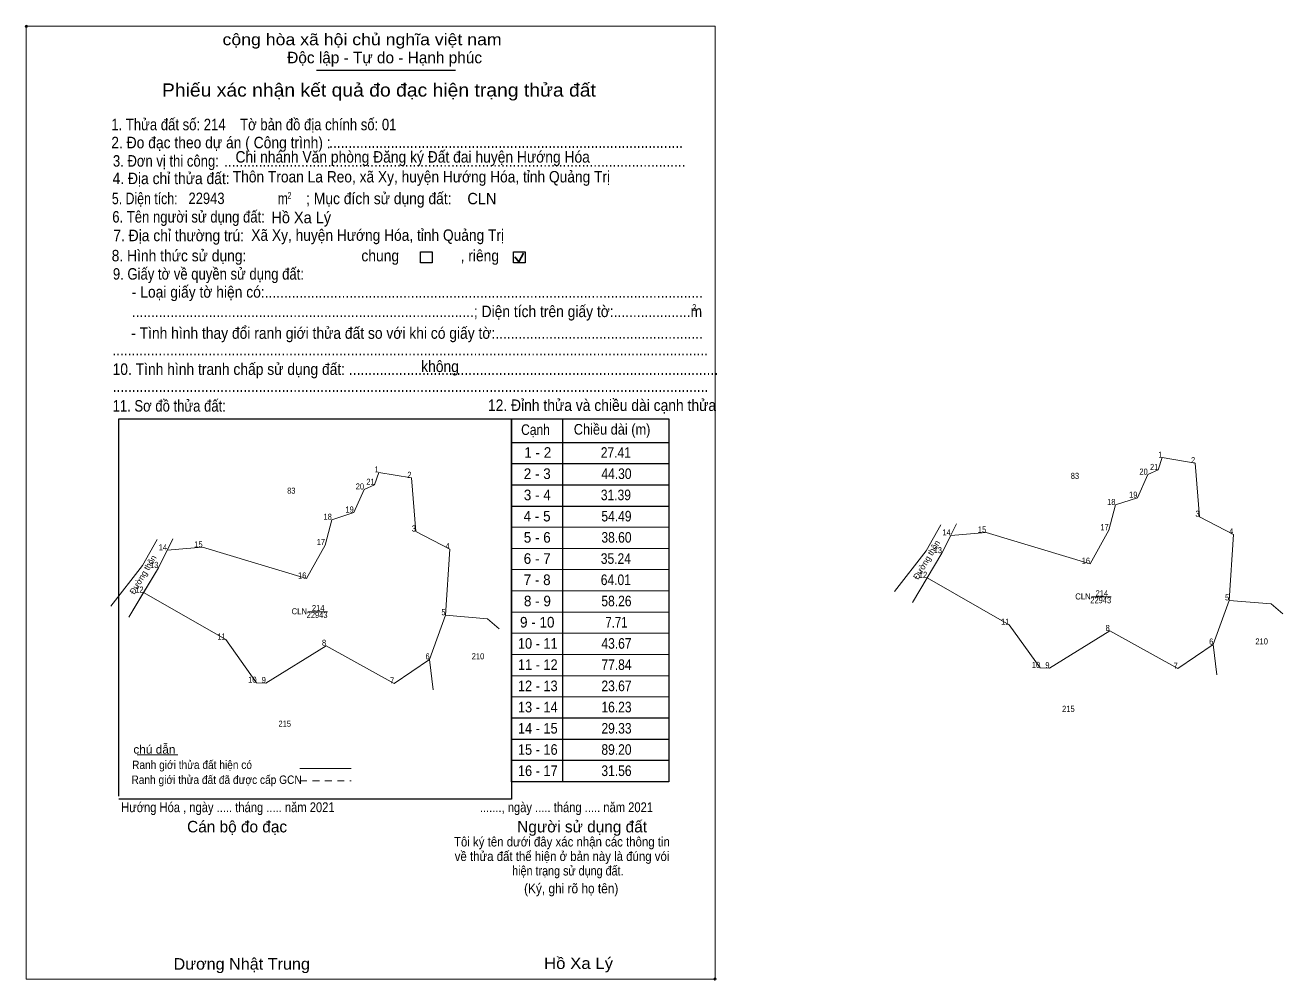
# Model space of a CAD drawing. Header units: metres. Extents: x 552190 to 554841, y 1817141 to 1819497.
# Drawn here: x 553499 to 554534, y 1817141 to 1817928 of the extents above; entities that cross this region are included whole.
import ezdxf
from ezdxf.enums import TextEntityAlignment as Align

# ---------------------------------------------------------------- set-up
doc = ezdxf.new("R2010")
doc.units = ezdxf.units.M
doc.header["$LTSCALE"] = 3.8
doc.header["$PDMODE"] = 32
doc.header["$PDSIZE"] = 1.9
doc.linetypes.add('SHORT_DASHED', pattern=[2.7, 1.5, -1.2])
for name, color, linetype, lineweight in [('1', 7, 'SHORT_DASHED', 13), ('10', 7, 'Continuous', 13), ('17', 7, 'Continuous', 13), ('2', 7, 'Continuous', 13), ('30', 7, 'Continuous', 13), ('6', 7, 'Continuous', 13), ('63', 7, 'Continuous', 13)]:
    doc.layers.add(name, color=color, linetype=linetype, lineweight=lineweight)

msp = doc.modelspace()

# ---------------------------------------------------------------- linework, layer by layer
at = {"layer": '1', "linetype": 'Continuous'}
for points in [[(554435.03, 1817571.76), (554462.07, 1817567.3), (554465.64, 1817523.14), (554493.48, 1817508.64), (554490.02, 1817454.26), (554476.97, 1817417.93), (554447.79, 1817398.17), (554391.75, 1817429.11), (554342.19, 1817398.49), (554334.48, 1817398.72), (554309.08, 1817434.24), (554241.5, 1817472.86), (554253.66, 1817493.17), (554260.84, 1817507.72), (554290.07, 1817510.15), (554375.5, 1817484.48), (554390.87, 1817512.04), (554396.46, 1817532.82), (554414.52, 1817538.78), (554423.01, 1817557.77), (554431.71, 1817561.64)], [(553789.98, 1817559.58), (553817.02, 1817555.12), (553820.59, 1817510.96), (553848.43, 1817496.46), (553844.97, 1817442.08), (553831.92, 1817405.75), (553802.74, 1817385.99), (553746.7, 1817416.93), (553697.14, 1817386.31), (553689.43, 1817386.54), (553664.03, 1817422.06), (553596.45, 1817460.68), (553608.61, 1817480.99), (553615.79, 1817495.54), (553645.02, 1817497.97), (553730.45, 1817472.3), (553745.82, 1817499.86), (553751.41, 1817520.64), (553769.47, 1817526.6), (553777.96, 1817545.59), (553786.66, 1817549.46)]]:
    msp.add_lwpolyline(points, close=True, dxfattribs=at)
at = {"layer": '10'}
for p, q in [((554524.61, 1817451.33), (554534.23, 1817443.11)), ((553879.56, 1817439.15), (553889.18, 1817430.93))]:
    msp.add_line(p, q, dxfattribs=at)
for points in [[(554375.5, 1817484.48), (554390.87, 1817512.04), (554396.46, 1817532.82), (554414.52, 1817538.78), (554423.01, 1817557.77), (554431.71, 1817561.64), (554435.03, 1817571.76), (554462.07, 1817567.3), (554465.64, 1817523.14), (554493.48, 1817508.64), (554490.02, 1817454.26)], [(553730.45, 1817472.3), (553745.82, 1817499.86), (553751.41, 1817520.64), (553769.47, 1817526.6), (553777.96, 1817545.59), (553786.66, 1817549.46), (553789.98, 1817559.58), (553817.02, 1817555.12), (553820.59, 1817510.96), (553848.43, 1817496.46), (553844.97, 1817442.08)], [(554214.49, 1817461.7), (554240.66, 1817495.21), (554252.72, 1817516.61)], [(553569.44, 1817449.52), (553595.61, 1817483.03), (553607.67, 1817504.43)], [(554229.35, 1817452.55), (554241.5, 1817472.86), (554253.66, 1817493.17), (554260.84, 1817507.72)], [(554375.5, 1817484.48), (554290.07, 1817510.15), (554260.84, 1817507.72)], [(553584.3, 1817440.37), (553596.45, 1817460.68), (553608.61, 1817480.99), (553615.79, 1817495.54)], [(553730.45, 1817472.3), (553645.02, 1817497.97), (553615.79, 1817495.54)], [(554476.97, 1817417.93), (554447.79, 1817398.17), (554391.75, 1817429.11), (554342.19, 1817398.49), (554334.48, 1817398.72), (554309.08, 1817434.24), (554241.5, 1817472.86)], [(553831.92, 1817405.75), (553802.74, 1817385.99), (553746.7, 1817416.93), (553697.14, 1817386.31), (553689.43, 1817386.54), (553664.03, 1817422.06), (553596.45, 1817460.68)], [(554479.88, 1817392.97), (554476.97, 1817417.93), (554490.02, 1817454.26), (554524.61, 1817451.33)], [(553834.83, 1817380.79), (553831.92, 1817405.75), (553844.97, 1817442.08), (553879.56, 1817439.15)]]:
    msp.add_lwpolyline(points, dxfattribs=at)
at = {"layer": '17'}
msp.add_line((553591.17, 1817327.29), (553624.59, 1817327.29), dxfattribs=at)
at = {"layer": '2', "lineweight": 25}
for p, q in [((553738.69, 1817890.8), (553853.33, 1817890.8)), ((553576.14, 1817603.82), (553899.37, 1817603.82)), ((553576.14, 1817293.15), (553576.14, 1817603.82)), ((553899.37, 1817290.61), (553576.14, 1817290.61))]:
    msp.add_line(p, q, dxfattribs=at)
at = {"layer": '2', "lineweight": 35}
for p, q in [((553902, 1817737.14), (553905.23, 1817732.94)), ((553905.23, 1817732.94), (553909.16, 1817739.97))]:
    msp.add_line(p, q, dxfattribs=at)
at = {"layer": '2'}
msp.add_lwpolyline([(553499.92, 1817926.76), (554066.82, 1817926.76), (554066.82, 1817142.66), (553499.92, 1817142.66)], close=True, dxfattribs=at)
at = {"layer": '2', "lineweight": 25}
for points in [[(553824.28, 1817741.18), (553834.02, 1817741.18), (553834.02, 1817732.1), (553824.28, 1817732.1)], [(553900.88, 1817741.18), (553910.62, 1817741.18), (553910.62, 1817732.1), (553900.88, 1817732.1)]]:
    msp.add_lwpolyline(points, close=True, dxfattribs=at)
at = {"layer": '2'}
for p in [(553499.92, 1817926.76), (554066.81, 1817142.66)]:
    msp.add_point(p, dxfattribs=at)
at = {"layer": '30', "lineweight": 25}
for p, q in [((553899.36, 1817305), (553899.36, 1817603.84)), ((553899.36, 1817603.84), (554028.86, 1817603.84)), ((553941.27, 1817603.84), (553941.27, 1817305)), ((554028.86, 1817603.84), (554028.86, 1817305)), ((553899.36, 1817584.35), (554028.86, 1817584.35)), ((553899.36, 1817566.89), (554028.86, 1817566.89)), ((553899.36, 1817549.44), (554028.86, 1817549.44)), ((553899.36, 1817531.98), (554028.86, 1817531.98)), ((554028.86, 1817357.39), (553899.36, 1817357.39)), ((554028.86, 1817339.92), (553899.36, 1817339.92)), ((554028.86, 1817322.46), (553899.36, 1817322.46)), ((554028.86, 1817305), (553899.36, 1817305))]:
    msp.add_line(p, q, dxfattribs=at)
at = {"layer": '30'}
for p, q in [((553899.36, 1817514.52), (554028.86, 1817514.52)), ((553899.36, 1817497.06), (554028.86, 1817497.06)), ((553899.36, 1817479.6), (554028.86, 1817479.6)), ((553899.36, 1817462.14), (554028.86, 1817462.14)), ((553899.36, 1817444.69), (554028.86, 1817444.69)), ((553899.36, 1817427.23), (554028.86, 1817427.23)), ((553899.36, 1817409.77), (554028.86, 1817409.77)), ((553899.36, 1817392.31), (554028.86, 1817392.31)), ((553899.36, 1817374.85), (554028.86, 1817374.85)), ((553899.36, 1817357.38), (554028.86, 1817357.38)), ((553899.36, 1817339.92), (554028.86, 1817339.92)), ((553899.36, 1817322.46), (554028.86, 1817322.46))]:
    msp.add_line(p, q, dxfattribs=at)
at = {"layer": '6'}
msp.add_line((553725.19, 1817316.03), (553767.43, 1817316.03), dxfattribs=at)
at = {"layer": '6', "linetype": 'SHORT_DASHED'}
msp.add_line((553725.19, 1817305.73), (553767.43, 1817305.73), dxfattribs=at)
at = {"layer": '63', "lineweight": 25}
msp.add_line((553899.37, 1817603.83), (553899.37, 1817290.61), dxfattribs=at)
at = {"layer": '63'}
for p, q in [((554376.62, 1817457.11), (554392.85, 1817457.11)), ((553731.57, 1817444.93), (553747.8, 1817444.93))]:
    msp.add_line(p, q, dxfattribs=at)
for points in [[(554214.49, 1817461.7), (554240.66, 1817495.21), (554252.72, 1817516.61)], [(554265.52, 1817517.19), (554253.66, 1817493.17), (554229.35, 1817452.55)], [(553569.44, 1817449.52), (553595.61, 1817483.03), (553607.67, 1817504.43)], [(553620.47, 1817505.01), (553608.61, 1817480.99), (553584.3, 1817440.37)]]:
    msp.add_lwpolyline(points, dxfattribs=at)

# ---------------------------------------------------------------- texts
at = {"layer": '1'}
for s, width, p in [('214', 0.85, (554385.245, 1817457.69)), ('CLN', 0.95, (554369.715, 1817455.04)), ('22943', 0.85, (554384.335, 1817451.98)), ('CLN', 0.95, (553724.665, 1817442.86)), ('22943', 0.85, (553739.285, 1817439.8)), ('214', 0.85, (553740.195, 1817445.51))]:
    msp.add_text(s, height=5, dxfattribs=dict(at, width=width)).set_placement(p, align=Align.CENTER)
at = {"layer": '10'}
for s, height, width, p in [('1 - 2', 8.73, 0.95, (553920.94, 1817571.65)), ('27.41', 8.72, 0.85, (553985.205, 1817571.65)), ('2 - 3', 8.73, 0.95, (553920.49, 1817554.19)), ('44.30', 8.72, 0.85, (553985.695, 1817554.19)), ('3 - 4', 8.73, 0.95, (553920.55, 1817536.73)), ('31.39', 8.72, 0.85, (553985.245, 1817536.73)), ('4 - 5', 8.73, 0.95, (553920.39, 1817519.27)), ('54.49', 8.72, 0.85, (553985.685, 1817519.27)), ('5 - 6', 8.73, 0.95, (553920.49, 1817501.81)), ('38.60', 8.72, 0.85, (553985.715, 1817501.81)), ('6 - 7', 8.73, 0.95, (553920.45, 1817484.35)), ('35.24', 8.72, 0.85, (553985.215, 1817484.35)), ('7 - 8', 8.73, 0.95, (553920.43, 1817466.89)), ('64.01', 8.72, 0.85, (553985.205, 1817466.89)), ('8 - 9', 8.73, 0.95, (553920.63, 1817449.43)), ('58.26', 8.72, 0.85, (553985.69, 1817449.43)), ('9 - 10', 8.73, 0.95, (553920.49, 1817431.97)), ('7.71', 8.72, 0.8, (553985.69, 1817431.97)), ('10 - 11', 8.72, 0.9, (553920.945, 1817414.51)), ('43.67', 8.72, 0.85, (553985.715, 1817414.51)), ('11 - 12', 8.72, 0.9, (553920.95, 1817397.05)), ('77.84', 8.72, 0.85, (553985.715, 1817397.05)), ('12 - 13', 8.72, 0.9, (553920.945, 1817379.59)), ('23.67', 8.72, 0.85, (553985.715, 1817379.59)), ('13 - 14', 8.72, 0.9, (553920.945, 1817362.13)), ('16.23', 8.72, 0.85, (553985.715, 1817362.13)), ('14 - 15', 8.72, 0.9, (553920.95, 1817344.66)), ('29.33', 8.72, 0.85, (553985.715, 1817344.66)), ('15 - 16', 8.72, 0.9, (553920.945, 1817327.2)), ('89.20', 8.72, 0.85, (553985.715, 1817327.2)), ('16 - 17', 8.72, 0.9, (553920.95, 1817309.74)), ('31.56', 8.72, 0.85, (553985.71, 1817309.74))]:
    msp.add_text(s, height=height, dxfattribs=dict(at, width=width)).set_placement(p, align=Align.CENTER)
at = {"layer": '2'}
for s, height, width, p in [('cộng hòa xã hội chủ nghĩa việt nam', 9.462, 1.15, (553661.45, 1817911.23)), ('1. Thửa đất số: 214    Tờ bản đồ địa chính số: 01', 9.48, 0.85, (553569.87, 1817841.21)), ('2. Đo đạc theo dự án ( Công trình) : ', 9.468, 0.9, (553569.87, 1817826.37)), ('Chi nhánh Văn phòng Đăng ký Đất đai huyện Hướng Hóa', 9.46, 0.9, (553672.13, 1817814.59)), ('............................................................................................', 9.468, 0.9, (553749.19, 1817826.69)), ('3. Đơn vị thi công:', 9.468, 0.85, (553571.21, 1817811.27)), ('4. Địa chỉ thửa đất:', 9.468, 0.9, (553570.95, 1817796.87)), ('........................................................................................................................', 9.468, 0.9, (553662.67, 1817811.27)), ('Thôn Troan La Reo, xã Xy, huyện Hướng Hóa, tỉnh Quảng Trị', 9.4, 0.9, (553669.89, 1817798.27)), ('5. Diện tích:', 9.468, 0.8, (553570.37, 1817780.35)), ('22943', 9.4, 0.85, (553633.41, 1817780.49)), ('m', 9.462, 0.8, (553706.83, 1817780.35)), ('2', 5.406, 0.8, (553714.89, 1817784.89)), ('; Mục đích sử dụng đất:', 9.462, 0.9, (553730.25, 1817780.35)), ('CLN', 9.4, 0.95, (553862.99, 1817780.29)), ('6. Tên người sử dụng đất:', 9.468, 0.85, (553570.69, 1817765.25)), ('Hồ Xa Lý', 9.4, 0.95, (553701.65, 1817764.73)), ('7. Địa chỉ thường trú:', 9.468, 0.9, (553571.53, 1817749.89)), ('Xã Xy, huyện Hướng Hóa, tỉnh Quảng Trị', 9.4, 0.9, (553685.13, 1817750.21)), ('8. Hình thức sử dụng:', 9.468, 0.9, (553570.19, 1817733.31)), ('chung                , riêng', 9.462, 0.9, (553775.75, 1817733.31)), ('9. Giấy tờ về quyền sử dụng đất:', 9.468, 0.85, (553571.21, 1817718.27)), ('     - Loại giấy tờ hiện có:..................................................................................................................', 9.462, 0.9, (553570.95, 1817703.43)), ('     .........................................................................................; Diện tích trên giấy tờ:....................m', 9.462, 0.9, (553570.95, 1817687.43)), ('2', 5.406, 0.8, (554048.01, 1817692.73)), ('     - Tình hình thay đổi ranh giới thửa đất so với khi có giấy tờ:......................................................', 9.462, 0.9, (553570.45, 1817669.57)), ('...........................................................................................................................................................', 9.462, 0.9, (553570.69, 1817655.87)), ('10. Tình hình tranh chấp sử dụng đất: ................................................................................................', 9.468, 0.9, (553570.95, 1817639.87)), ('không', 9.462, 0.9, (553824.97, 1817642.17)), ('...........................................................................................................................................................', 9.462, 0.9, (553570.95, 1817625.85)), ('11. Sơ đồ thửa đất:', 9.468, 0.85, (553570.95, 1817609.67)), ('12. Đỉnh thửa và chiều dài cạnh thửa', 9.48, 0.9, (553879.91, 1817610.17)), ('Hướng Hóa , ngày ..... tháng ..... năm 2021', 8.087, 0.85, (553577.99, 1817280.01)), ('......., ngày ..... tháng ..... năm 2021', 8.087, 0.85, (553873.23, 1817280.01)), ('(Ký, ghi rõ họ tên)', 8.111, 0.9, (553909.65, 1817213.19)), ('Hồ Xa Lý', 9.4, 1.1, (553926.05, 1817150.97)), ('Dương Nhật Trung', 9.472, 1.05, (553621.13, 1817150.41))]:
    msp.add_text(s, height=height, dxfattribs=dict(at, width=width)).set_placement(p)
for s, p in [('Độc lập - Tự do - Hạnh phúc', (553714.69, 1817896.33)), ('Cán bộ đo đạc', (553632.27, 1817263.37)), ('Người sử dụng đất', (553904.01, 1817263.37))]:
    msp.add_text(s, height=9.462, dxfattribs=at).set_placement(p)
for s, height, width, p in [('Phiếu xác nhận kết quả đo đạc hiện trạng thửa đất', 10.81, 1.1, (553790.17, 1817868.93)), ('Tôi ký tên dưới đây xác nhận các thông tin', 7.817, 0.9, (553940.82, 1817251.77)), ('về thửa đất thể hiện ở bản này là đúng vói', 7.817, 0.9, (553940.92, 1817239.81)), ('hiện trạng sử dụng đất.', 7.8, 0.85, (553945.68, 1817227.91))]:
    msp.add_text(s, height=height, dxfattribs=dict(at, width=width)).set_placement(p, align=Align.CENTER)
msp.add_text('.', height=2.704, dxfattribs=at).set_placement((554066.748, 1817141.19), align=Align.CENTER)
at = {"layer": '30'}
for s, width, p in [('Cạnh', 0.85, (553907.21, 1817590.43)), ('Chiều dài (m)', 0.9, (553950.57, 1817590.73))]:
    msp.add_text(s, height=8.73, dxfattribs=dict(at, width=width)).set_placement(p)
at = {"layer": '6'}
for s, height, width, p in [('chú dẫn', 6.928, 1.05, (553588.05, 1817328.19)), ('Ranh giới thửa đất hiện có ', 6.928, 0.9, (553587.01, 1817315.53)), ('Ranh giới thửa đất đã được cấp GCN', 6.946, 0.9, (553586.45, 1817303.23))]:
    msp.add_text(s, height=height, dxfattribs=dict(at, width=width)).set_placement(p)
at = {"layer": '63'}
for s, width, p in [(' 1', 0.75, (554435.03, 1817571.76)), (' 1', 0.75, (553789.98, 1817559.58)), (' 21', 0.8, (554431.71, 1817561.64)), (' 2', 0.85, (554462.07, 1817567.3)), (' 21', 0.8, (553786.66, 1817549.46)), (' 2', 0.85, (553817.02, 1817555.12)), (' 20', 0.85, (554423.01, 1817557.77)), (' 20', 0.85, (553777.96, 1817545.59)), (' 18', 0.85, (554396.46, 1817532.82)), (' 19', 0.85, (554414.52, 1817538.78)), (' 18', 0.85, (553751.41, 1817520.64)), (' 19', 0.85, (553769.47, 1817526.6)), (' 3', 0.8, (554465.64, 1817523.14)), (' 3', 0.8, (553820.59, 1817510.96)), (' 15', 0.85, (554290.07, 1817510.15)), (' 17', 0.85, (554390.87, 1817512.04)), (' 4', 0.85, (554493.48, 1817508.64)), (' 15', 0.85, (553645.02, 1817497.97)), (' 17', 0.85, (553745.82, 1817499.86)), (' 14', 0.85, (554260.84, 1817507.72)), (' 14', 0.85, (553615.79, 1817495.54)), (' 4', 0.85, (553848.43, 1817496.46)), (' 13', 0.85, (554253.66, 1817493.17)), (' 13', 0.85, (553608.61, 1817480.99)), (' 16', 0.85, (554375.5, 1817484.48)), (' 16', 0.85, (553730.45, 1817472.3)), (' 12', 0.85, (554241.5, 1817472.86)), (' 12', 0.85, (553596.45, 1817460.68)), (' 5', 0.8, (554490.02, 1817454.26)), (' 5', 0.8, (553844.97, 1817442.08)), (' 11', 0.8, (554309.08, 1817434.24)), (' 8', 0.8, (554391.75, 1817429.11)), (' 11', 0.8, (553664.03, 1817422.06)), (' 8', 0.8, (553746.7, 1817416.93)), (' 6', 0.85, (554476.97, 1817417.93)), (' 6', 0.85, (553831.92, 1817405.75)), (' 10', 0.85, (554334.48, 1817398.72)), (' 9', 0.85, (554342.19, 1817398.49)), (' 7', 0.8, (554447.79, 1817398.17)), (' 10', 0.85, (553689.43, 1817386.54)), (' 9', 0.85, (553697.14, 1817386.31)), (' 7', 0.8, (553802.74, 1817385.99))]:
    msp.add_text(s, height=5, dxfattribs=dict(at, width=width)).set_placement(p, align=Align.RIGHT)
for s, width, p in [('83', 0.8, (554363.105, 1817554.28)), ('83', 0.8, (553718.055, 1817542.1)), ('210', 0.85, (554516.795, 1817418.02)), ('210', 0.85, (553871.745, 1817405.84)), ('215', 0.85, (554357.69, 1817362.53)), ('215', 0.85, (553712.64, 1817350.35))]:
    msp.add_text(s, height=5, dxfattribs=dict(at, width=width)).set_placement(p, align=Align.CENTER)
for p in [(554243.148, 1817486.381), (553598.098, 1817474.201)]:
    msp.add_text('Đường thôn', height=5, rotation=59.09, dxfattribs=at).set_placement(p, align=Align.CENTER)

doc.saveas('drawing.dxf')
